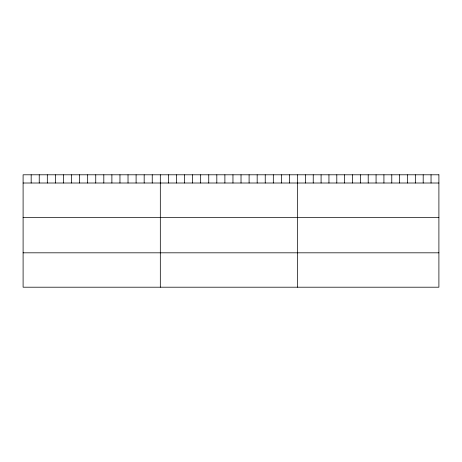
<?xml version="1.0" encoding="UTF-8"?>
<svg xmlns="http://www.w3.org/2000/svg" width="462" height="462" viewBox="0 0 462 462"><rect width="100%" height="100%" fill="white"/><g stroke="black" fill="none" stroke-linecap="round" stroke-linejoin="round"><path stroke-width="0.69" d="M23.1 183.01L438.9 183.01M23.1 217.394L438.9 217.394M23.1 252.818L438.9 252.818M431.046 174.798L431.046 183.01M423.192 174.798L423.192 183.01M415.338 174.798L415.338 183.01M407.484 174.798L407.484 183.01M399.63 174.798L399.63 183.01M391.776 174.798L391.776 183.01M383.922 174.798L383.922 183.01M376.068 174.798L376.068 183.01M368.214 174.798L368.214 183.01M360.36 174.798L360.36 183.01M352.506 174.798L352.506 183.01M344.652 174.798L344.652 183.01M336.798 174.798L336.798 183.01M328.944 174.798L328.944 183.01M321.09 174.798L321.09 183.01M313.236 174.798L313.236 183.01M305.382 174.798L305.382 183.01M297.528 174.798L297.528 287.202M289.455 174.798L289.455 183.01M281.387 174.798L281.387 183.01M273.313 174.798L273.313 183.01M265.24 174.798L265.24 183.01M257.172 174.798L257.172 183.01M249.099 174.798L249.099 183.01M241.025 174.798L241.025 183.01M232.958 174.798L232.958 183.01M224.884 174.798L224.884 183.01M216.817 174.798L216.817 183.01M208.743 174.798L208.743 183.01M200.67 174.798L200.67 183.01M192.602 174.798L192.602 183.01M184.529 174.798L184.529 183.01M176.455 174.798L176.455 183.01M168.387 174.798L168.387 183.01M160.314 174.798L160.314 287.202M152.241 174.798L152.241 183.01M144.173 174.798L144.173 183.01M136.099 174.798L136.099 183.01M128.026 174.798L128.026 183.01M119.958 174.798L119.958 183.01M111.885 174.798L111.885 183.01M103.811 174.798L103.811 183.01M95.744 174.798L95.744 183.01M87.67 174.798L87.67 183.01M79.603 174.798L79.603 183.01M71.529 174.798L71.529 183.01M63.456 174.798L63.456 183.01M55.388 174.798L55.388 183.01M47.315 174.798L47.315 183.01M39.241 174.798L39.241 183.01M31.173 174.798L31.173 183.01M438.9 174.798L23.1 174.798L23.1 287.202L438.9 287.202L438.9 174.798"/></g></svg>
